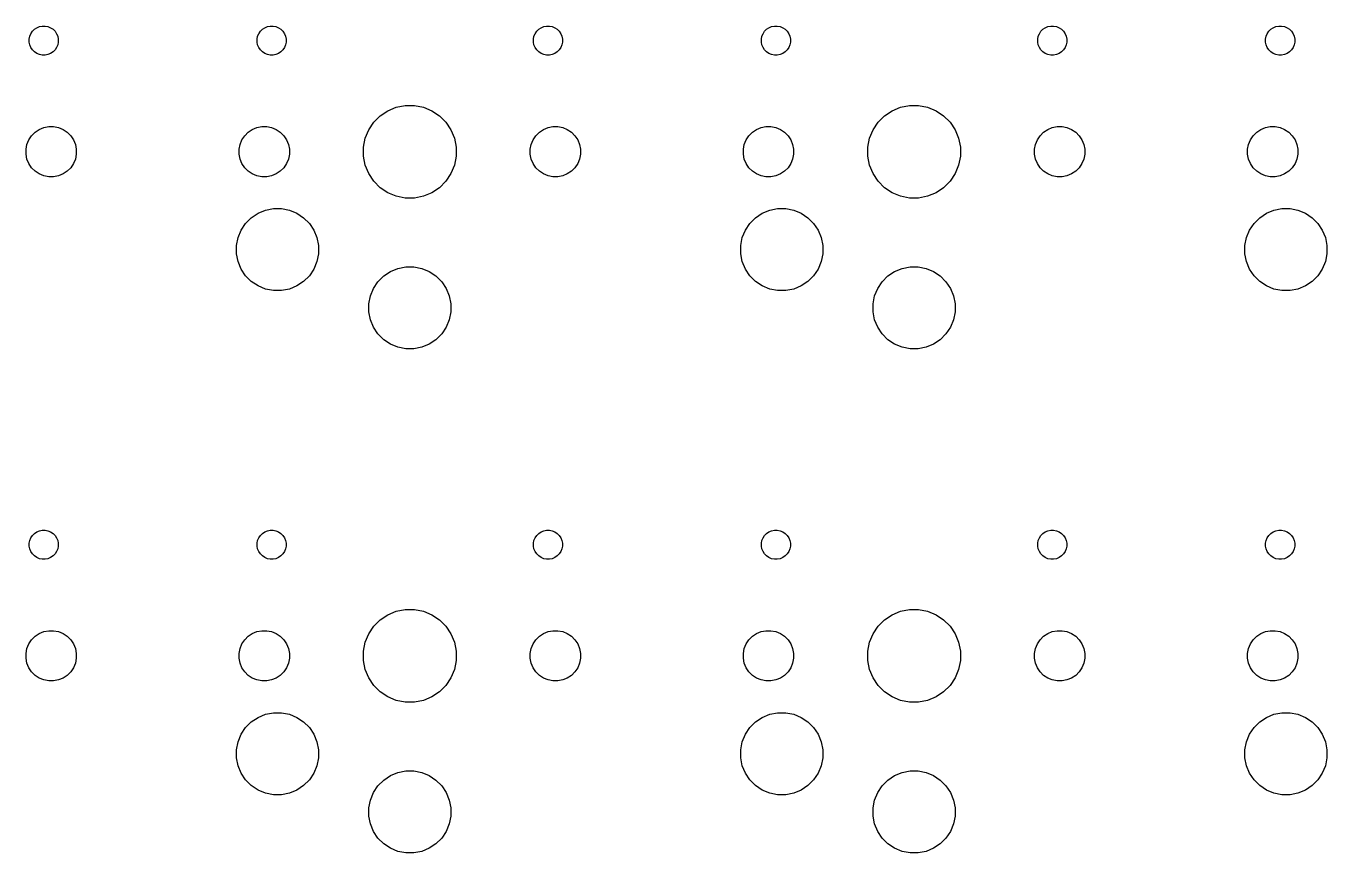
# Model space of a CAD drawing. Extents: x 34 to 239, y -107 to -23.
# Drawn here: x 84.7 to 133.85, y -106.9 to -75.65 of the extents above; entities that cross this region are included whole.
import ezdxf

# ---------------------------------------------------------------- set-up
doc = ezdxf.new("R2010")
doc.units = 0
doc.layers.add('BLACK', color=7, linetype='CONTINUOUS')

msp = doc.modelspace()

# ---------------------------------------------------------------- linework, layer by layer
at = {"layer": 'BLACK', "linetype": 'CONTINUOUS'}
for p, q in [((85.1095, -75.7126), (85.2096, -75.6711)), ((85.2096, -75.6711), (85.3158, -75.65)), ((85.3158, -75.65), (85.4242, -75.65)), ((85.4242, -75.65), (85.5304, -75.6711)), ((85.5304, -75.6711), (85.6305, -75.7126)), ((93.7195, -75.7126), (93.8196, -75.6711)), ((93.8196, -75.6711), (93.9258, -75.65)), ((93.9258, -75.65), (94.0342, -75.65)), ((94.0342, -75.65), (94.1404, -75.6711)), ((94.1404, -75.6711), (94.2405, -75.7126)), ((104.159, -75.7126), (104.26, -75.6711)), ((104.26, -75.6711), (104.366, -75.65)), ((104.366, -75.65), (104.474, -75.65)), ((104.474, -75.65), (104.58, -75.6711)), ((104.58, -75.6711), (104.681, -75.7126)), ((112.769, -75.7126), (112.87, -75.6711)), ((112.87, -75.6711), (112.976, -75.65)), ((112.976, -75.65), (113.084, -75.65)), ((113.084, -75.65), (113.19, -75.6711)), ((113.19, -75.6711), (113.291, -75.7126)), ((123.209, -75.7126), (123.31, -75.6711)), ((123.31, -75.6711), (123.416, -75.65)), ((123.416, -75.65), (123.524, -75.65)), ((123.524, -75.65), (123.63, -75.6711)), ((123.63, -75.6711), (123.731, -75.7126)), ((131.819, -75.7126), (131.92, -75.6711)), ((131.92, -75.6711), (132.026, -75.65)), ((132.026, -75.65), (132.134, -75.65)), ((132.134, -75.65), (132.24, -75.6711)), ((132.24, -75.6711), (132.341, -75.7126)), ((84.82, -76.1458), (84.8411, -76.0396)), ((84.82, -76.2542), (84.82, -76.1458)), ((84.8411, -76.0396), (84.8826, -75.9395)), ((84.8826, -75.9395), (84.9428, -75.8494)), ((84.9428, -75.8494), (85.0194, -75.7728)), ((85.0194, -75.7728), (85.1095, -75.7126)), ((85.6305, -75.7126), (85.7206, -75.7728)), ((85.7206, -75.7728), (85.7972, -75.8494)), ((85.7972, -75.8494), (85.8574, -75.9395)), ((85.8574, -75.9395), (85.8989, -76.0396)), ((85.8989, -76.0396), (85.92, -76.1458)), ((85.92, -76.1458), (85.92, -76.2542)), ((93.43, -76.1458), (93.4511, -76.0396)), ((93.43, -76.2542), (93.43, -76.1458)), ((93.4511, -76.0396), (93.4926, -75.9395)), ((93.4926, -75.9395), (93.5528, -75.8494)), ((93.5528, -75.8494), (93.6294, -75.7728)), ((93.6294, -75.7728), (93.7195, -75.7126)), ((94.2405, -75.7126), (94.3306, -75.7728)), ((94.3306, -75.7728), (94.4072, -75.8494)), ((94.4072, -75.8494), (94.4674, -75.9395)), ((94.4674, -75.9395), (94.5089, -76.0396)), ((94.5089, -76.0396), (94.53, -76.1458)), ((94.53, -76.1458), (94.53, -76.2542)), ((103.87, -76.1458), (103.891, -76.0396)), ((103.87, -76.2542), (103.87, -76.1458)), ((103.891, -76.0396), (103.933, -75.9395)), ((103.933, -75.9395), (103.993, -75.8494)), ((103.993, -75.8494), (104.069, -75.7728)), ((104.069, -75.7728), (104.159, -75.7126)), ((104.681, -75.7126), (104.771, -75.7728)), ((104.771, -75.7728), (104.847, -75.8494)), ((104.847, -75.8494), (104.907, -75.9395)), ((104.907, -75.9395), (104.949, -76.0396)), ((104.949, -76.0396), (104.97, -76.1458)), ((104.97, -76.1458), (104.97, -76.2542)), ((112.48, -76.1458), (112.501, -76.0396)), ((112.48, -76.2542), (112.48, -76.1458)), ((112.501, -76.0396), (112.543, -75.9395)), ((112.543, -75.9395), (112.603, -75.8494)), ((112.603, -75.8494), (112.679, -75.7728)), ((112.679, -75.7728), (112.769, -75.7126)), ((113.291, -75.7126), (113.381, -75.7728)), ((113.381, -75.7728), (113.457, -75.8494)), ((113.457, -75.8494), (113.517, -75.9395)), ((113.517, -75.9395), (113.559, -76.0396)), ((113.559, -76.0396), (113.58, -76.1458)), ((113.58, -76.1458), (113.58, -76.2542)), ((122.92, -76.1458), (122.941, -76.0396)), ((122.92, -76.2542), (122.92, -76.1458)), ((122.941, -76.0396), (122.983, -75.9395)), ((122.983, -75.9395), (123.043, -75.8494)), ((123.043, -75.8494), (123.119, -75.7728)), ((123.119, -75.7728), (123.209, -75.7126)), ((123.731, -75.7126), (123.821, -75.7728)), ((123.821, -75.7728), (123.897, -75.8494)), ((123.897, -75.8494), (123.957, -75.9395)), ((123.957, -75.9395), (123.999, -76.0396)), ((123.999, -76.0396), (124.02, -76.1458)), ((124.02, -76.1458), (124.02, -76.2542)), ((131.53, -76.1458), (131.551, -76.0396)), ((131.53, -76.2542), (131.53, -76.1458)), ((131.551, -76.0396), (131.593, -75.9395)), ((131.593, -75.9395), (131.653, -75.8494)), ((131.653, -75.8494), (131.729, -75.7728)), ((131.729, -75.7728), (131.819, -75.7126)), ((132.341, -75.7126), (132.431, -75.7728)), ((132.431, -75.7728), (132.507, -75.8494)), ((132.507, -75.8494), (132.567, -75.9395)), ((132.567, -75.9395), (132.609, -76.0396)), ((132.609, -76.0396), (132.63, -76.1458)), ((132.63, -76.1458), (132.63, -76.2542)), ((84.8411, -76.3604), (84.82, -76.2542)), ((84.8826, -76.4605), (84.8411, -76.3604)), ((84.9428, -76.5506), (84.8826, -76.4605)), ((85.0194, -76.6272), (84.9428, -76.5506)), ((85.1095, -76.6874), (85.0194, -76.6272)), ((85.7206, -76.6272), (85.6305, -76.6874)), ((85.7972, -76.5506), (85.7206, -76.6272)), ((85.8574, -76.4605), (85.7972, -76.5506)), ((85.8989, -76.3604), (85.8574, -76.4605)), ((85.92, -76.2542), (85.8989, -76.3604)), ((93.4511, -76.3604), (93.43, -76.2542)), ((93.4926, -76.4605), (93.4511, -76.3604)), ((93.5528, -76.5506), (93.4926, -76.4605)), ((93.6294, -76.6272), (93.5528, -76.5506)), ((93.7195, -76.6874), (93.6294, -76.6272)), ((94.3306, -76.6272), (94.2405, -76.6874)), ((94.4072, -76.5506), (94.3306, -76.6272)), ((94.4674, -76.4605), (94.4072, -76.5506)), ((94.5089, -76.3604), (94.4674, -76.4605)), ((94.53, -76.2542), (94.5089, -76.3604)), ((103.891, -76.3604), (103.87, -76.2542)), ((103.933, -76.4605), (103.891, -76.3604)), ((103.993, -76.5506), (103.933, -76.4605)), ((104.069, -76.6272), (103.993, -76.5506)), ((104.159, -76.6874), (104.069, -76.6272)), ((104.771, -76.6272), (104.681, -76.6874)), ((104.847, -76.5506), (104.771, -76.6272)), ((104.907, -76.4605), (104.847, -76.5506)), ((104.949, -76.3604), (104.907, -76.4605)), ((104.97, -76.2542), (104.949, -76.3604)), ((112.501, -76.3604), (112.48, -76.2542)), ((112.543, -76.4605), (112.501, -76.3604)), ((112.603, -76.5506), (112.543, -76.4605)), ((112.679, -76.6272), (112.603, -76.5506)), ((112.769, -76.6874), (112.679, -76.6272)), ((113.381, -76.6272), (113.291, -76.6874)), ((113.457, -76.5506), (113.381, -76.6272)), ((113.517, -76.4605), (113.457, -76.5506)), ((113.559, -76.3604), (113.517, -76.4605)), ((113.58, -76.2542), (113.559, -76.3604)), ((122.941, -76.3604), (122.92, -76.2542)), ((122.983, -76.4605), (122.941, -76.3604)), ((123.043, -76.5506), (122.983, -76.4605)), ((123.119, -76.6272), (123.043, -76.5506)), ((123.209, -76.6874), (123.119, -76.6272)), ((123.821, -76.6272), (123.731, -76.6874)), ((123.897, -76.5506), (123.821, -76.6272)), ((123.957, -76.4605), (123.897, -76.5506)), ((123.999, -76.3604), (123.957, -76.4605)), ((124.02, -76.2542), (123.999, -76.3604)), ((131.551, -76.3604), (131.53, -76.2542)), ((131.593, -76.4605), (131.551, -76.3604)), ((131.653, -76.5506), (131.593, -76.4605)), ((131.729, -76.6272), (131.653, -76.5506)), ((131.819, -76.6874), (131.729, -76.6272)), ((132.431, -76.6272), (132.341, -76.6874)), ((132.507, -76.5506), (132.431, -76.6272)), ((132.567, -76.4605), (132.507, -76.5506)), ((132.609, -76.3604), (132.567, -76.4605)), ((132.63, -76.2542), (132.609, -76.3604)), ((85.2096, -76.7289), (85.1095, -76.6874)), ((85.3158, -76.75), (85.2096, -76.7289)), ((85.4242, -76.75), (85.3158, -76.75)), ((85.5304, -76.7289), (85.4242, -76.75)), ((85.6305, -76.6874), (85.5304, -76.7289)), ((93.8196, -76.7289), (93.7195, -76.6874)), ((93.9258, -76.75), (93.8196, -76.7289)), ((94.0342, -76.75), (93.9258, -76.75)), ((94.1404, -76.7289), (94.0342, -76.75)), ((94.2405, -76.6874), (94.1404, -76.7289)), ((104.26, -76.7289), (104.159, -76.6874)), ((104.366, -76.75), (104.26, -76.7289)), ((104.474, -76.75), (104.366, -76.75)), ((104.58, -76.7289), (104.474, -76.75)), ((104.681, -76.6874), (104.58, -76.7289)), ((112.87, -76.7289), (112.769, -76.6874)), ((112.976, -76.75), (112.87, -76.7289)), ((113.084, -76.75), (112.976, -76.75)), ((113.19, -76.7289), (113.084, -76.75)), ((113.291, -76.6874), (113.19, -76.7289)), ((123.31, -76.7289), (123.209, -76.6874)), ((123.416, -76.75), (123.31, -76.7289)), ((123.524, -76.75), (123.416, -76.75)), ((123.63, -76.7289), (123.524, -76.75)), ((123.731, -76.6874), (123.63, -76.7289)), ((131.92, -76.7289), (131.819, -76.6874)), ((132.026, -76.75), (131.92, -76.7289)), ((132.134, -76.75), (132.026, -76.75)), ((132.24, -76.7289), (132.134, -76.75)), ((132.341, -76.6874), (132.24, -76.7289)), ((97.8407, -79.2844), (98.0844, -79.0407)), ((98.0844, -79.0407), (98.3711, -78.8492)), ((98.3711, -78.8492), (98.6895, -78.7173)), ((98.6895, -78.7173), (99.0276, -78.65)), ((99.0276, -78.65), (99.3724, -78.65)), ((99.3724, -78.65), (99.7105, -78.7173)), ((99.7105, -78.7173), (100.029, -78.8492)), ((100.029, -78.8492), (100.316, -79.0407)), ((100.316, -79.0407), (100.559, -79.2844)), ((116.891, -79.2844), (117.134, -79.0407)), ((117.134, -79.0407), (117.421, -78.8492)), ((117.421, -78.8492), (117.74, -78.7173)), ((117.74, -78.7173), (118.078, -78.65)), ((118.078, -78.65), (118.422, -78.65)), ((118.422, -78.65), (118.76, -78.7173)), ((118.76, -78.7173), (119.079, -78.8492)), ((119.079, -78.8492), (119.366, -79.0407)), ((119.366, -79.0407), (119.609, -79.2844)), ((85.0444, -79.6621), (85.2, -79.5581)), ((85.2, -79.5581), (85.3729, -79.4865)), ((85.3729, -79.4865), (85.5564, -79.45)), ((85.5564, -79.45), (85.7436, -79.45)), ((85.7436, -79.45), (85.9271, -79.4865)), ((85.9271, -79.4865), (86.1, -79.5581)), ((86.1, -79.5581), (86.2556, -79.6621)), ((93.0944, -79.6621), (93.25, -79.5581)), ((93.25, -79.5581), (93.4229, -79.4865)), ((93.4229, -79.4865), (93.6064, -79.45)), ((93.6064, -79.45), (93.7936, -79.45)), ((93.7936, -79.45), (93.9771, -79.4865)), ((93.9771, -79.4865), (94.15, -79.5581)), ((94.15, -79.5581), (94.3056, -79.6621)), ((97.5173, -79.8895), (97.6492, -79.5711)), ((97.6492, -79.5711), (97.8407, -79.2844)), ((100.559, -79.2844), (100.751, -79.5711)), ((100.751, -79.5711), (100.883, -79.8895)), ((104.094, -79.6621), (104.25, -79.5581)), ((104.25, -79.5581), (104.423, -79.4865)), ((104.423, -79.4865), (104.606, -79.45)), ((104.606, -79.45), (104.794, -79.45)), ((104.794, -79.45), (104.977, -79.4865)), ((104.977, -79.4865), (105.15, -79.5581)), ((105.15, -79.5581), (105.306, -79.6621)), ((112.144, -79.6621), (112.3, -79.5581)), ((112.3, -79.5581), (112.473, -79.4865)), ((112.473, -79.4865), (112.656, -79.45)), ((112.656, -79.45), (112.844, -79.45)), ((112.844, -79.45), (113.027, -79.4865)), ((113.027, -79.4865), (113.2, -79.5581)), ((113.2, -79.5581), (113.356, -79.6621)), ((116.567, -79.8895), (116.699, -79.5711)), ((116.699, -79.5711), (116.891, -79.2844)), ((119.609, -79.2844), (119.801, -79.5711)), ((119.801, -79.5711), (119.933, -79.8895)), ((123.144, -79.6621), (123.3, -79.5581)), ((123.3, -79.5581), (123.473, -79.4865)), ((123.473, -79.4865), (123.656, -79.45)), ((123.656, -79.45), (123.844, -79.45)), ((123.844, -79.45), (124.027, -79.4865)), ((124.027, -79.4865), (124.2, -79.5581)), ((124.2, -79.5581), (124.356, -79.6621)), ((131.194, -79.6621), (131.35, -79.5581)), ((131.35, -79.5581), (131.523, -79.4865)), ((131.523, -79.4865), (131.706, -79.45)), ((131.706, -79.45), (131.894, -79.45)), ((131.894, -79.45), (132.077, -79.4865)), ((132.077, -79.4865), (132.25, -79.5581)), ((132.25, -79.5581), (132.406, -79.6621)), ((84.7365, -80.1229), (84.8081, -79.95)), ((84.8081, -79.95), (84.9121, -79.7944)), ((84.9121, -79.7944), (85.0444, -79.6621)), ((86.2556, -79.6621), (86.3879, -79.7944)), ((86.3879, -79.7944), (86.4919, -79.95)), ((86.4919, -79.95), (86.5635, -80.1229)), ((92.7865, -80.1229), (92.8581, -79.95)), ((92.8581, -79.95), (92.9621, -79.7944)), ((92.9621, -79.7944), (93.0944, -79.6621)), ((94.3056, -79.6621), (94.4379, -79.7944)), ((94.4379, -79.7944), (94.5419, -79.95)), ((94.5419, -79.95), (94.6135, -80.1229)), ((97.45, -80.2276), (97.5173, -79.8895)), ((100.883, -79.8895), (100.95, -80.2276)), ((103.787, -80.1229), (103.858, -79.95)), ((103.858, -79.95), (103.962, -79.7944)), ((103.962, -79.7944), (104.094, -79.6621)), ((105.306, -79.6621), (105.438, -79.7944)), ((105.438, -79.7944), (105.542, -79.95)), ((105.542, -79.95), (105.613, -80.1229)), ((111.837, -80.1229), (111.908, -79.95)), ((111.908, -79.95), (112.012, -79.7944)), ((112.012, -79.7944), (112.144, -79.6621)), ((113.356, -79.6621), (113.488, -79.7944)), ((113.488, -79.7944), (113.592, -79.95)), ((113.592, -79.95), (113.663, -80.1229)), ((116.5, -80.2276), (116.567, -79.8895)), ((119.933, -79.8895), (120, -80.2276)), ((122.837, -80.1229), (122.908, -79.95)), ((122.908, -79.95), (123.012, -79.7944)), ((123.012, -79.7944), (123.144, -79.6621)), ((124.356, -79.6621), (124.488, -79.7944)), ((124.488, -79.7944), (124.592, -79.95)), ((124.592, -79.95), (124.663, -80.1229)), ((130.887, -80.1229), (130.958, -79.95)), ((130.958, -79.95), (131.062, -79.7944)), ((131.062, -79.7944), (131.194, -79.6621)), ((132.406, -79.6621), (132.538, -79.7944)), ((132.538, -79.7944), (132.642, -79.95)), ((132.642, -79.95), (132.713, -80.1229)), ((84.7, -80.3064), (84.7365, -80.1229)), ((84.7, -80.4936), (84.7, -80.3064)), ((84.7365, -80.6771), (84.7, -80.4936)), ((86.5635, -80.1229), (86.6, -80.3064)), ((86.6, -80.4936), (86.5635, -80.6771)), ((86.6, -80.3064), (86.6, -80.4936)), ((92.75, -80.3064), (92.7865, -80.1229)), ((92.75, -80.4936), (92.75, -80.3064)), ((92.7865, -80.6771), (92.75, -80.4936)), ((94.6135, -80.1229), (94.65, -80.3064)), ((94.65, -80.4936), (94.6135, -80.6771)), ((94.65, -80.3064), (94.65, -80.4936)), ((97.45, -80.5724), (97.45, -80.2276)), ((97.5173, -80.9105), (97.45, -80.5724)), ((100.95, -80.5724), (100.883, -80.9105)), ((100.95, -80.2276), (100.95, -80.5724)), ((103.75, -80.3064), (103.787, -80.1229)), ((103.75, -80.4936), (103.75, -80.3064)), ((103.787, -80.6771), (103.75, -80.4936)), ((105.613, -80.1229), (105.65, -80.3064)), ((105.65, -80.4936), (105.613, -80.6771)), ((105.65, -80.3064), (105.65, -80.4936)), ((111.8, -80.3064), (111.837, -80.1229)), ((111.8, -80.4936), (111.8, -80.3064)), ((111.837, -80.6771), (111.8, -80.4936)), ((113.663, -80.1229), (113.7, -80.3064)), ((113.7, -80.4936), (113.663, -80.6771)), ((113.7, -80.3064), (113.7, -80.4936)), ((116.5, -80.5724), (116.5, -80.2276)), ((116.567, -80.9105), (116.5, -80.5724)), ((120, -80.5724), (119.933, -80.9105)), ((120, -80.2276), (120, -80.5724)), ((122.8, -80.3064), (122.837, -80.1229)), ((122.8, -80.4936), (122.8, -80.3064)), ((122.837, -80.6771), (122.8, -80.4936)), ((124.663, -80.1229), (124.7, -80.3064)), ((124.7, -80.4936), (124.663, -80.6771)), ((124.7, -80.3064), (124.7, -80.4936)), ((130.85, -80.3064), (130.887, -80.1229)), ((130.85, -80.4936), (130.85, -80.3064)), ((130.887, -80.6771), (130.85, -80.4936)), ((132.713, -80.1229), (132.75, -80.3064)), ((132.75, -80.4936), (132.713, -80.6771)), ((132.75, -80.3064), (132.75, -80.4936)), ((84.8081, -80.85), (84.7365, -80.6771)), ((84.9121, -81.0056), (84.8081, -80.85)), ((85.0444, -81.1379), (84.9121, -81.0056)), ((86.3879, -81.0056), (86.2556, -81.1379)), ((86.4919, -80.85), (86.3879, -81.0056)), ((86.5635, -80.6771), (86.4919, -80.85)), ((92.8581, -80.85), (92.7865, -80.6771)), ((92.9621, -81.0056), (92.8581, -80.85)), ((93.0944, -81.1379), (92.9621, -81.0056)), ((94.4379, -81.0056), (94.3056, -81.1379)), ((94.5419, -80.85), (94.4379, -81.0056)), ((94.6135, -80.6771), (94.5419, -80.85)), ((97.6492, -81.2289), (97.5173, -80.9105)), ((100.883, -80.9105), (100.751, -81.2289)), ((103.858, -80.85), (103.787, -80.6771)), ((103.962, -81.0056), (103.858, -80.85)), ((104.094, -81.1379), (103.962, -81.0056)), ((105.438, -81.0056), (105.306, -81.1379)), ((105.542, -80.85), (105.438, -81.0056)), ((105.613, -80.6771), (105.542, -80.85)), ((111.908, -80.85), (111.837, -80.6771)), ((112.012, -81.0056), (111.908, -80.85)), ((112.144, -81.1379), (112.012, -81.0056)), ((113.488, -81.0056), (113.356, -81.1379)), ((113.592, -80.85), (113.488, -81.0056)), ((113.663, -80.6771), (113.592, -80.85)), ((116.699, -81.2289), (116.567, -80.9105)), ((119.933, -80.9105), (119.801, -81.2289)), ((122.908, -80.85), (122.837, -80.6771)), ((123.012, -81.0056), (122.908, -80.85)), ((123.144, -81.1379), (123.012, -81.0056)), ((124.488, -81.0056), (124.356, -81.1379)), ((124.592, -80.85), (124.488, -81.0056)), ((124.663, -80.6771), (124.592, -80.85)), ((130.958, -80.85), (130.887, -80.6771)), ((131.062, -81.0056), (130.958, -80.85)), ((131.194, -81.1379), (131.062, -81.0056)), ((132.538, -81.0056), (132.406, -81.1379)), ((132.642, -80.85), (132.538, -81.0056)), ((132.713, -80.6771), (132.642, -80.85)), ((85.2, -81.2419), (85.0444, -81.1379)), ((85.3729, -81.3135), (85.2, -81.2419)), ((85.5564, -81.35), (85.3729, -81.3135)), ((85.7436, -81.35), (85.5564, -81.35)), ((85.9271, -81.3135), (85.7436, -81.35)), ((86.1, -81.2419), (85.9271, -81.3135)), ((86.2556, -81.1379), (86.1, -81.2419)), ((93.25, -81.2419), (93.0944, -81.1379)), ((93.4229, -81.3135), (93.25, -81.2419)), ((93.6064, -81.35), (93.4229, -81.3135)), ((93.7936, -81.35), (93.6064, -81.35)), ((93.9771, -81.3135), (93.7936, -81.35)), ((94.15, -81.2419), (93.9771, -81.3135)), ((94.3056, -81.1379), (94.15, -81.2419)), ((97.8407, -81.5156), (97.6492, -81.2289)), ((98.0844, -81.7593), (97.8407, -81.5156)), ((100.559, -81.5156), (100.316, -81.7593)), ((100.751, -81.2289), (100.559, -81.5156)), ((104.25, -81.2419), (104.094, -81.1379)), ((104.423, -81.3135), (104.25, -81.2419)), ((104.606, -81.35), (104.423, -81.3135)), ((104.794, -81.35), (104.606, -81.35)), ((104.977, -81.3135), (104.794, -81.35)), ((105.15, -81.2419), (104.977, -81.3135)), ((105.306, -81.1379), (105.15, -81.2419)), ((112.3, -81.2419), (112.144, -81.1379)), ((112.473, -81.3135), (112.3, -81.2419)), ((112.656, -81.35), (112.473, -81.3135)), ((112.844, -81.35), (112.656, -81.35)), ((113.027, -81.3135), (112.844, -81.35)), ((113.2, -81.2419), (113.027, -81.3135)), ((113.356, -81.1379), (113.2, -81.2419)), ((116.891, -81.5156), (116.699, -81.2289)), ((117.134, -81.7593), (116.891, -81.5156)), ((119.609, -81.5156), (119.366, -81.7593)), ((119.801, -81.2289), (119.609, -81.5156)), ((123.3, -81.2419), (123.144, -81.1379)), ((123.473, -81.3135), (123.3, -81.2419)), ((123.656, -81.35), (123.473, -81.3135)), ((123.844, -81.35), (123.656, -81.35)), ((124.027, -81.3135), (123.844, -81.35)), ((124.2, -81.2419), (124.027, -81.3135)), ((124.356, -81.1379), (124.2, -81.2419)), ((131.35, -81.2419), (131.194, -81.1379)), ((131.523, -81.3135), (131.35, -81.2419)), ((131.706, -81.35), (131.523, -81.3135)), ((131.894, -81.35), (131.706, -81.35)), ((132.077, -81.3135), (131.894, -81.35)), ((132.25, -81.2419), (132.077, -81.3135)), ((132.406, -81.1379), (132.25, -81.2419)), ((98.3711, -81.9508), (98.0844, -81.7593)), ((98.6895, -82.0827), (98.3711, -81.9508)), ((100.029, -81.9508), (99.7105, -82.0827)), ((100.316, -81.7593), (100.029, -81.9508)), ((117.421, -81.9508), (117.134, -81.7593)), ((117.74, -82.0827), (117.421, -81.9508)), ((119.079, -81.9508), (118.76, -82.0827)), ((119.366, -81.7593), (119.079, -81.9508)), ((93.7479, -82.6096), (94.0473, -82.55)), ((94.0473, -82.55), (94.3527, -82.55)), ((94.3527, -82.55), (94.6521, -82.6096)), ((99.0276, -82.15), (98.6895, -82.0827)), ((99.3724, -82.15), (99.0276, -82.15)), ((99.7105, -82.0827), (99.3724, -82.15)), ((112.798, -82.6096), (113.097, -82.55)), ((113.097, -82.55), (113.403, -82.55)), ((113.403, -82.55), (113.702, -82.6096)), ((118.078, -82.15), (117.74, -82.0827)), ((118.422, -82.15), (118.078, -82.15)), ((118.76, -82.0827), (118.422, -82.15)), ((131.848, -82.6096), (132.147, -82.55)), ((132.147, -82.55), (132.453, -82.55)), ((132.453, -82.55), (132.752, -82.6096)), ((92.996, -83.1119), (93.2119, -82.896)), ((93.2119, -82.896), (93.4658, -82.7264)), ((93.4658, -82.7264), (93.7479, -82.6096)), ((94.6521, -82.6096), (94.9342, -82.7264)), ((94.9342, -82.7264), (95.1881, -82.896)), ((95.1881, -82.896), (95.404, -83.1119)), ((112.046, -83.1119), (112.262, -82.896)), ((112.262, -82.896), (112.516, -82.7264)), ((112.516, -82.7264), (112.798, -82.6096)), ((113.702, -82.6096), (113.984, -82.7264)), ((113.984, -82.7264), (114.238, -82.896)), ((114.238, -82.896), (114.454, -83.1119)), ((131.096, -83.1119), (131.312, -82.896)), ((131.312, -82.896), (131.566, -82.7264)), ((131.566, -82.7264), (131.848, -82.6096)), ((132.752, -82.6096), (133.034, -82.7264)), ((133.034, -82.7264), (133.288, -82.896)), ((133.288, -82.896), (133.504, -83.1119)), ((92.7096, -83.6479), (92.8264, -83.3658)), ((92.8264, -83.3658), (92.996, -83.1119)), ((95.404, -83.1119), (95.5736, -83.3658)), ((95.5736, -83.3658), (95.6904, -83.6479)), ((111.76, -83.6479), (111.876, -83.3658)), ((111.876, -83.3658), (112.046, -83.1119)), ((114.454, -83.1119), (114.624, -83.3658)), ((114.624, -83.3658), (114.74, -83.6479)), ((130.81, -83.6479), (130.926, -83.3658)), ((130.926, -83.3658), (131.096, -83.1119)), ((133.504, -83.1119), (133.674, -83.3658)), ((133.674, -83.3658), (133.79, -83.6479)), ((92.65, -83.9473), (92.7096, -83.6479)), ((92.65, -84.2527), (92.65, -83.9473)), ((95.6904, -83.6479), (95.75, -83.9473)), ((95.75, -83.9473), (95.75, -84.2527)), ((111.7, -83.9473), (111.76, -83.6479)), ((111.7, -84.2527), (111.7, -83.9473)), ((114.74, -83.6479), (114.8, -83.9473)), ((114.8, -83.9473), (114.8, -84.2527)), ((130.75, -83.9473), (130.81, -83.6479)), ((130.75, -84.2527), (130.75, -83.9473)), ((133.79, -83.6479), (133.85, -83.9473)), ((133.85, -83.9473), (133.85, -84.2527)), ((92.7096, -84.5521), (92.65, -84.2527)), ((95.75, -84.2527), (95.6904, -84.5521)), ((111.76, -84.5521), (111.7, -84.2527)), ((114.8, -84.2527), (114.74, -84.5521)), ((130.81, -84.5521), (130.75, -84.2527)), ((133.85, -84.2527), (133.79, -84.5521)), ((92.8264, -84.8342), (92.7096, -84.5521)), ((92.996, -85.0881), (92.8264, -84.8342)), ((95.5736, -84.8342), (95.404, -85.0881)), ((95.6904, -84.5521), (95.5736, -84.8342)), ((98.2119, -85.096), (98.4658, -84.9264)), ((98.4658, -84.9264), (98.7479, -84.8096)), ((98.7479, -84.8096), (99.0473, -84.75)), ((99.0473, -84.75), (99.3527, -84.75)), ((99.3527, -84.75), (99.6521, -84.8096)), ((99.6521, -84.8096), (99.9342, -84.9264)), ((99.9342, -84.9264), (100.188, -85.096)), ((111.876, -84.8342), (111.76, -84.5521)), ((112.046, -85.0881), (111.876, -84.8342)), ((114.624, -84.8342), (114.454, -85.0881)), ((114.74, -84.5521), (114.624, -84.8342)), ((117.262, -85.096), (117.516, -84.9264)), ((117.516, -84.9264), (117.798, -84.8096)), ((117.798, -84.8096), (118.097, -84.75)), ((118.097, -84.75), (118.403, -84.75)), ((118.403, -84.75), (118.702, -84.8096)), ((118.702, -84.8096), (118.984, -84.9264)), ((118.984, -84.9264), (119.238, -85.096)), ((130.926, -84.8342), (130.81, -84.5521)), ((131.096, -85.0881), (130.926, -84.8342)), ((133.674, -84.8342), (133.504, -85.0881)), ((133.79, -84.5521), (133.674, -84.8342)), ((93.2119, -85.304), (92.996, -85.0881)), ((93.4658, -85.4736), (93.2119, -85.304)), ((93.7479, -85.5904), (93.4658, -85.4736)), ((94.9342, -85.4736), (94.6521, -85.5904)), ((95.1881, -85.304), (94.9342, -85.4736)), ((95.404, -85.0881), (95.1881, -85.304)), ((97.8264, -85.5658), (97.996, -85.3119)), ((97.996, -85.3119), (98.2119, -85.096)), ((100.188, -85.096), (100.404, -85.3119)), ((100.404, -85.3119), (100.574, -85.5658)), ((112.262, -85.304), (112.046, -85.0881)), ((112.516, -85.4736), (112.262, -85.304)), ((112.798, -85.5904), (112.516, -85.4736)), ((113.984, -85.4736), (113.702, -85.5904)), ((114.238, -85.304), (113.984, -85.4736)), ((114.454, -85.0881), (114.238, -85.304)), ((116.876, -85.5658), (117.046, -85.3119)), ((117.046, -85.3119), (117.262, -85.096)), ((119.238, -85.096), (119.454, -85.3119)), ((119.454, -85.3119), (119.624, -85.5658)), ((131.312, -85.304), (131.096, -85.0881)), ((131.566, -85.4736), (131.312, -85.304)), ((131.848, -85.5904), (131.566, -85.4736)), ((133.034, -85.4736), (132.752, -85.5904)), ((133.288, -85.304), (133.034, -85.4736)), ((133.504, -85.0881), (133.288, -85.304)), ((94.0473, -85.65), (93.7479, -85.5904)), ((94.3527, -85.65), (94.0473, -85.65)), ((94.6521, -85.5904), (94.3527, -85.65)), ((97.65, -86.1473), (97.7096, -85.8479)), ((97.7096, -85.8479), (97.8264, -85.5658)), ((100.574, -85.5658), (100.69, -85.8479)), ((100.69, -85.8479), (100.75, -86.1473)), ((113.097, -85.65), (112.798, -85.5904)), ((113.403, -85.65), (113.097, -85.65)), ((113.702, -85.5904), (113.403, -85.65)), ((116.7, -86.1473), (116.76, -85.8479)), ((116.76, -85.8479), (116.876, -85.5658)), ((119.624, -85.5658), (119.74, -85.8479)), ((119.74, -85.8479), (119.8, -86.1473)), ((132.147, -85.65), (131.848, -85.5904)), ((132.453, -85.65), (132.147, -85.65)), ((132.752, -85.5904), (132.453, -85.65)), ((97.65, -86.4527), (97.65, -86.1473)), ((97.7096, -86.7521), (97.65, -86.4527)), ((100.75, -86.4527), (100.69, -86.7521)), ((100.75, -86.1473), (100.75, -86.4527)), ((116.7, -86.4527), (116.7, -86.1473)), ((116.76, -86.7521), (116.7, -86.4527)), ((119.8, -86.4527), (119.74, -86.7521)), ((119.8, -86.1473), (119.8, -86.4527)), ((97.8264, -87.0342), (97.7096, -86.7521)), ((100.69, -86.7521), (100.574, -87.0342)), ((116.876, -87.0342), (116.76, -86.7521)), ((119.74, -86.7521), (119.624, -87.0342)), ((97.996, -87.2881), (97.8264, -87.0342)), ((98.2119, -87.504), (97.996, -87.2881)), ((100.404, -87.2881), (100.188, -87.504)), ((100.574, -87.0342), (100.404, -87.2881)), ((117.046, -87.2881), (116.876, -87.0342)), ((117.262, -87.504), (117.046, -87.2881)), ((119.454, -87.2881), (119.238, -87.504)), ((119.624, -87.0342), (119.454, -87.2881)), ((98.4658, -87.6736), (98.2119, -87.504)), ((98.7479, -87.7904), (98.4658, -87.6736)), ((99.0473, -87.85), (98.7479, -87.7904)), ((99.3527, -87.85), (99.0473, -87.85)), ((99.6521, -87.7904), (99.3527, -87.85)), ((99.9342, -87.6736), (99.6521, -87.7904)), ((100.188, -87.504), (99.9342, -87.6736)), ((117.516, -87.6736), (117.262, -87.504)), ((117.798, -87.7904), (117.516, -87.6736)), ((118.097, -87.85), (117.798, -87.7904)), ((118.403, -87.85), (118.097, -87.85)), ((118.702, -87.7904), (118.403, -87.85)), ((118.984, -87.6736), (118.702, -87.7904)), ((119.238, -87.504), (118.984, -87.6736)), ((84.9428, -94.8994), (85.0194, -94.8228)), ((85.0194, -94.8228), (85.1095, -94.7626)), ((85.1095, -94.7626), (85.2096, -94.7211)), ((85.2096, -94.7211), (85.3158, -94.7)), ((85.3158, -94.7), (85.4242, -94.7)), ((85.4242, -94.7), (85.5304, -94.7211)), ((85.5304, -94.7211), (85.6305, -94.7626)), ((85.6305, -94.7626), (85.7206, -94.8228)), ((85.7206, -94.8228), (85.7972, -94.8994)), ((93.5528, -94.8994), (93.6294, -94.8228)), ((93.6294, -94.8228), (93.7195, -94.7626)), ((93.7195, -94.7626), (93.8196, -94.7211)), ((93.8196, -94.7211), (93.9258, -94.7)), ((93.9258, -94.7), (94.0342, -94.7)), ((94.0342, -94.7), (94.1404, -94.7211)), ((94.1404, -94.7211), (94.2405, -94.7626)), ((94.2405, -94.7626), (94.3306, -94.8228)), ((94.3306, -94.8228), (94.4072, -94.8994)), ((103.993, -94.8994), (104.069, -94.8228)), ((104.069, -94.8228), (104.159, -94.7626)), ((104.159, -94.7626), (104.26, -94.7211)), ((104.26, -94.7211), (104.366, -94.7)), ((104.366, -94.7), (104.474, -94.7)), ((104.474, -94.7), (104.58, -94.7211)), ((104.58, -94.7211), (104.681, -94.7626)), ((104.681, -94.7626), (104.771, -94.8228)), ((104.771, -94.8228), (104.847, -94.8994)), ((112.603, -94.8994), (112.679, -94.8228)), ((112.679, -94.8228), (112.769, -94.7626)), ((112.769, -94.7626), (112.87, -94.7211)), ((112.87, -94.7211), (112.976, -94.7)), ((112.976, -94.7), (113.084, -94.7)), ((113.084, -94.7), (113.19, -94.7211)), ((113.19, -94.7211), (113.291, -94.7626)), ((113.291, -94.7626), (113.381, -94.8228)), ((113.381, -94.8228), (113.457, -94.8994)), ((123.043, -94.8994), (123.119, -94.8228)), ((123.119, -94.8228), (123.209, -94.7626)), ((123.209, -94.7626), (123.31, -94.7211)), ((123.31, -94.7211), (123.416, -94.7)), ((123.416, -94.7), (123.524, -94.7)), ((123.524, -94.7), (123.63, -94.7211)), ((123.63, -94.7211), (123.731, -94.7626)), ((123.731, -94.7626), (123.821, -94.8228)), ((123.821, -94.8228), (123.897, -94.8994)), ((131.653, -94.8994), (131.729, -94.8228)), ((131.729, -94.8228), (131.819, -94.7626)), ((131.819, -94.7626), (131.92, -94.7211)), ((131.92, -94.7211), (132.026, -94.7)), ((132.026, -94.7), (132.134, -94.7)), ((132.134, -94.7), (132.24, -94.7211)), ((132.24, -94.7211), (132.341, -94.7626)), ((132.341, -94.7626), (132.431, -94.8228)), ((132.431, -94.8228), (132.507, -94.8994)), ((84.82, -95.1958), (84.8411, -95.0896)), ((84.82, -95.3042), (84.82, -95.1958)), ((84.8411, -95.4104), (84.82, -95.3042)), ((84.8411, -95.0896), (84.8826, -94.9895)), ((84.8826, -94.9895), (84.9428, -94.8994)), ((85.7972, -94.8994), (85.8574, -94.9895)), ((85.8574, -94.9895), (85.8989, -95.0896)), ((85.8989, -95.0896), (85.92, -95.1958)), ((85.92, -95.3042), (85.8989, -95.4104)), ((85.92, -95.1958), (85.92, -95.3042)), ((93.43, -95.1958), (93.4511, -95.0896)), ((93.43, -95.3042), (93.43, -95.1958)), ((93.4511, -95.4104), (93.43, -95.3042)), ((93.4511, -95.0896), (93.4926, -94.9895)), ((93.4926, -94.9895), (93.5528, -94.8994)), ((94.4072, -94.8994), (94.4674, -94.9895)), ((94.4674, -94.9895), (94.5089, -95.0896)), ((94.5089, -95.0896), (94.53, -95.1958)), ((94.53, -95.3042), (94.5089, -95.4104)), ((94.53, -95.1958), (94.53, -95.3042)), ((103.87, -95.1958), (103.891, -95.0896)), ((103.87, -95.3042), (103.87, -95.1958)), ((103.891, -95.4104), (103.87, -95.3042)), ((103.891, -95.0896), (103.933, -94.9895)), ((103.933, -94.9895), (103.993, -94.8994)), ((104.847, -94.8994), (104.907, -94.9895)), ((104.907, -94.9895), (104.949, -95.0896)), ((104.949, -95.0896), (104.97, -95.1958)), ((104.97, -95.3042), (104.949, -95.4104)), ((104.97, -95.1958), (104.97, -95.3042)), ((112.48, -95.1958), (112.501, -95.0896)), ((112.48, -95.3042), (112.48, -95.1958)), ((112.501, -95.4104), (112.48, -95.3042)), ((112.501, -95.0896), (112.543, -94.9895)), ((112.543, -94.9895), (112.603, -94.8994)), ((113.457, -94.8994), (113.517, -94.9895)), ((113.517, -94.9895), (113.559, -95.0896)), ((113.559, -95.0896), (113.58, -95.1958)), ((113.58, -95.3042), (113.559, -95.4104)), ((113.58, -95.1958), (113.58, -95.3042)), ((122.92, -95.1958), (122.941, -95.0896)), ((122.92, -95.3042), (122.92, -95.1958)), ((122.941, -95.4104), (122.92, -95.3042)), ((122.941, -95.0896), (122.983, -94.9895)), ((122.983, -94.9895), (123.043, -94.8994)), ((123.897, -94.8994), (123.957, -94.9895)), ((123.957, -94.9895), (123.999, -95.0896)), ((123.999, -95.0896), (124.02, -95.1958)), ((124.02, -95.3042), (123.999, -95.4104)), ((124.02, -95.1958), (124.02, -95.3042)), ((131.53, -95.1958), (131.551, -95.0896)), ((131.53, -95.3042), (131.53, -95.1958)), ((131.551, -95.4104), (131.53, -95.3042)), ((131.551, -95.0896), (131.593, -94.9895)), ((131.593, -94.9895), (131.653, -94.8994)), ((132.507, -94.8994), (132.567, -94.9895)), ((132.567, -94.9895), (132.609, -95.0896)), ((132.609, -95.0896), (132.63, -95.1958)), ((132.63, -95.3042), (132.609, -95.4104)), ((132.63, -95.1958), (132.63, -95.3042)), ((84.8826, -95.5105), (84.8411, -95.4104)), ((84.9428, -95.6006), (84.8826, -95.5105)), ((85.0194, -95.6772), (84.9428, -95.6006)), ((85.1095, -95.7374), (85.0194, -95.6772)), ((85.2096, -95.7789), (85.1095, -95.7374)), ((85.3158, -95.8), (85.2096, -95.7789)), ((85.4242, -95.8), (85.3158, -95.8)), ((85.5304, -95.7789), (85.4242, -95.8)), ((85.6305, -95.7374), (85.5304, -95.7789)), ((85.7206, -95.6772), (85.6305, -95.7374)), ((85.7972, -95.6006), (85.7206, -95.6772)), ((85.8574, -95.5105), (85.7972, -95.6006)), ((85.8989, -95.4104), (85.8574, -95.5105)), ((93.4926, -95.5105), (93.4511, -95.4104)), ((93.5528, -95.6006), (93.4926, -95.5105)), ((93.6294, -95.6772), (93.5528, -95.6006)), ((93.7195, -95.7374), (93.6294, -95.6772)), ((93.8196, -95.7789), (93.7195, -95.7374)), ((93.9258, -95.8), (93.8196, -95.7789)), ((94.0342, -95.8), (93.9258, -95.8)), ((94.1404, -95.7789), (94.0342, -95.8)), ((94.2405, -95.7374), (94.1404, -95.7789)), ((94.3306, -95.6772), (94.2405, -95.7374)), ((94.4072, -95.6006), (94.3306, -95.6772)), ((94.4674, -95.5105), (94.4072, -95.6006)), ((94.5089, -95.4104), (94.4674, -95.5105)), ((103.933, -95.5105), (103.891, -95.4104)), ((103.993, -95.6006), (103.933, -95.5105)), ((104.069, -95.6772), (103.993, -95.6006)), ((104.159, -95.7374), (104.069, -95.6772)), ((104.26, -95.7789), (104.159, -95.7374)), ((104.366, -95.8), (104.26, -95.7789)), ((104.474, -95.8), (104.366, -95.8)), ((104.58, -95.7789), (104.474, -95.8)), ((104.681, -95.7374), (104.58, -95.7789)), ((104.771, -95.6772), (104.681, -95.7374)), ((104.847, -95.6006), (104.771, -95.6772)), ((104.907, -95.5105), (104.847, -95.6006)), ((104.949, -95.4104), (104.907, -95.5105)), ((112.543, -95.5105), (112.501, -95.4104)), ((112.603, -95.6006), (112.543, -95.5105)), ((112.679, -95.6772), (112.603, -95.6006)), ((112.769, -95.7374), (112.679, -95.6772)), ((112.87, -95.7789), (112.769, -95.7374)), ((112.976, -95.8), (112.87, -95.7789)), ((113.084, -95.8), (112.976, -95.8)), ((113.19, -95.7789), (113.084, -95.8)), ((113.291, -95.7374), (113.19, -95.7789)), ((113.381, -95.6772), (113.291, -95.7374)), ((113.457, -95.6006), (113.381, -95.6772)), ((113.517, -95.5105), (113.457, -95.6006)), ((113.559, -95.4104), (113.517, -95.5105)), ((122.983, -95.5105), (122.941, -95.4104)), ((123.043, -95.6006), (122.983, -95.5105)), ((123.119, -95.6772), (123.043, -95.6006)), ((123.209, -95.7374), (123.119, -95.6772)), ((123.31, -95.7789), (123.209, -95.7374)), ((123.416, -95.8), (123.31, -95.7789)), ((123.524, -95.8), (123.416, -95.8)), ((123.63, -95.7789), (123.524, -95.8)), ((123.731, -95.7374), (123.63, -95.7789)), ((123.821, -95.6772), (123.731, -95.7374)), ((123.897, -95.6006), (123.821, -95.6772)), ((123.957, -95.5105), (123.897, -95.6006)), ((123.999, -95.4104), (123.957, -95.5105)), ((131.593, -95.5105), (131.551, -95.4104)), ((131.653, -95.6006), (131.593, -95.5105)), ((131.729, -95.6772), (131.653, -95.6006)), ((131.819, -95.7374), (131.729, -95.6772)), ((131.92, -95.7789), (131.819, -95.7374)), ((132.026, -95.8), (131.92, -95.7789)), ((132.134, -95.8), (132.026, -95.8)), ((132.24, -95.7789), (132.134, -95.8)), ((132.341, -95.7374), (132.24, -95.7789)), ((132.431, -95.6772), (132.341, -95.7374)), ((132.507, -95.6006), (132.431, -95.6772)), ((132.567, -95.5105), (132.507, -95.6006)), ((132.609, -95.4104), (132.567, -95.5105)), ((98.3711, -97.8992), (98.6895, -97.7673)), ((98.6895, -97.7673), (99.0276, -97.7)), ((99.0276, -97.7), (99.3724, -97.7)), ((99.3724, -97.7), (99.7105, -97.7673)), ((99.7105, -97.7673), (100.029, -97.8992)), ((117.421, -97.8992), (117.74, -97.7673)), ((117.74, -97.7673), (118.078, -97.7)), ((118.078, -97.7), (118.422, -97.7)), ((118.422, -97.7), (118.76, -97.7673)), ((118.76, -97.7673), (119.079, -97.8992)), ((97.8407, -98.3344), (98.0844, -98.0907)), ((98.0844, -98.0907), (98.3711, -97.8992)), ((100.029, -97.8992), (100.316, -98.0907)), ((100.316, -98.0907), (100.559, -98.3344)), ((116.891, -98.3344), (117.134, -98.0907)), ((117.134, -98.0907), (117.421, -97.8992)), ((119.079, -97.8992), (119.366, -98.0907)), ((119.366, -98.0907), (119.609, -98.3344)), ((84.9121, -98.8444), (85.0444, -98.7121)), ((85.0444, -98.7121), (85.2, -98.6081)), ((85.2, -98.6081), (85.3729, -98.5365)), ((85.3729, -98.5365), (85.5564, -98.5)), ((85.5564, -98.5), (85.7436, -98.5)), ((85.7436, -98.5), (85.9271, -98.5365)), ((85.9271, -98.5365), (86.1, -98.6081)), ((86.1, -98.6081), (86.2556, -98.7121)), ((86.2556, -98.7121), (86.3879, -98.8444)), ((92.9621, -98.8444), (93.0944, -98.7121)), ((93.0944, -98.7121), (93.25, -98.6081)), ((93.25, -98.6081), (93.4229, -98.5365)), ((93.4229, -98.5365), (93.6064, -98.5)), ((93.6064, -98.5), (93.7936, -98.5)), ((93.7936, -98.5), (93.9771, -98.5365)), ((93.9771, -98.5365), (94.15, -98.6081)), ((94.15, -98.6081), (94.3056, -98.7121)), ((94.3056, -98.7121), (94.4379, -98.8444)), ((97.5173, -98.9395), (97.6492, -98.6211)), ((97.6492, -98.6211), (97.8407, -98.3344)), ((100.559, -98.3344), (100.751, -98.6211)), ((100.751, -98.6211), (100.883, -98.9395)), ((103.962, -98.8444), (104.094, -98.7121)), ((104.094, -98.7121), (104.25, -98.6081)), ((104.25, -98.6081), (104.423, -98.5365)), ((104.423, -98.5365), (104.606, -98.5)), ((104.606, -98.5), (104.794, -98.5)), ((104.794, -98.5), (104.977, -98.5365)), ((104.977, -98.5365), (105.15, -98.6081)), ((105.15, -98.6081), (105.306, -98.7121)), ((105.306, -98.7121), (105.438, -98.8444)), ((112.012, -98.8444), (112.144, -98.7121)), ((112.144, -98.7121), (112.3, -98.6081)), ((112.3, -98.6081), (112.473, -98.5365)), ((112.473, -98.5365), (112.656, -98.5)), ((112.656, -98.5), (112.844, -98.5)), ((112.844, -98.5), (113.027, -98.5365)), ((113.027, -98.5365), (113.2, -98.6081)), ((113.2, -98.6081), (113.356, -98.7121)), ((113.356, -98.7121), (113.488, -98.8444)), ((116.567, -98.9395), (116.699, -98.6211)), ((116.699, -98.6211), (116.891, -98.3344)), ((119.609, -98.3344), (119.801, -98.6211)), ((119.801, -98.6211), (119.933, -98.9395)), ((123.012, -98.8444), (123.144, -98.7121)), ((123.144, -98.7121), (123.3, -98.6081)), ((123.3, -98.6081), (123.473, -98.5365)), ((123.473, -98.5365), (123.656, -98.5)), ((123.656, -98.5), (123.844, -98.5)), ((123.844, -98.5), (124.027, -98.5365)), ((124.027, -98.5365), (124.2, -98.6081)), ((124.2, -98.6081), (124.356, -98.7121)), ((124.356, -98.7121), (124.488, -98.8444)), ((131.062, -98.8444), (131.194, -98.7121)), ((131.194, -98.7121), (131.35, -98.6081)), ((131.35, -98.6081), (131.523, -98.5365)), ((131.523, -98.5365), (131.706, -98.5)), ((131.706, -98.5), (131.894, -98.5)), ((131.894, -98.5), (132.077, -98.5365)), ((132.077, -98.5365), (132.25, -98.6081)), ((132.25, -98.6081), (132.406, -98.7121)), ((132.406, -98.7121), (132.538, -98.8444)), ((84.7, -99.3564), (84.7365, -99.1729)), ((84.7365, -99.1729), (84.8081, -99)), ((84.8081, -99), (84.9121, -98.8444)), ((86.3879, -98.8444), (86.4919, -99)), ((86.4919, -99), (86.5635, -99.1729)), ((86.5635, -99.1729), (86.6, -99.3564)), ((92.75, -99.3564), (92.7865, -99.1729)), ((92.7865, -99.1729), (92.8581, -99)), ((92.8581, -99), (92.9621, -98.8444)), ((94.4379, -98.8444), (94.5419, -99)), ((94.5419, -99), (94.6135, -99.1729)), ((94.6135, -99.1729), (94.65, -99.3564)), ((97.45, -99.2776), (97.5173, -98.9395)), ((97.45, -99.6224), (97.45, -99.2776)), ((100.883, -98.9395), (100.95, -99.2776)), ((100.95, -99.2776), (100.95, -99.6224)), ((103.75, -99.3564), (103.787, -99.1729)), ((103.787, -99.1729), (103.858, -99)), ((103.858, -99), (103.962, -98.8444)), ((105.438, -98.8444), (105.542, -99)), ((105.542, -99), (105.613, -99.1729)), ((105.613, -99.1729), (105.65, -99.3564)), ((111.8, -99.3564), (111.837, -99.1729)), ((111.837, -99.1729), (111.908, -99)), ((111.908, -99), (112.012, -98.8444)), ((113.488, -98.8444), (113.592, -99)), ((113.592, -99), (113.663, -99.1729)), ((113.663, -99.1729), (113.7, -99.3564)), ((116.5, -99.2776), (116.567, -98.9395)), ((116.5, -99.6224), (116.5, -99.2776)), ((119.933, -98.9395), (120, -99.2776)), ((120, -99.2776), (120, -99.6224)), ((122.8, -99.3564), (122.837, -99.1729)), ((122.837, -99.1729), (122.908, -99)), ((122.908, -99), (123.012, -98.8444)), ((124.488, -98.8444), (124.592, -99)), ((124.592, -99), (124.663, -99.1729)), ((124.663, -99.1729), (124.7, -99.3564)), ((130.85, -99.3564), (130.887, -99.1729)), ((130.887, -99.1729), (130.958, -99)), ((130.958, -99), (131.062, -98.8444)), ((132.538, -98.8444), (132.642, -99)), ((132.642, -99), (132.713, -99.1729)), ((132.713, -99.1729), (132.75, -99.3564)), ((84.7, -99.5436), (84.7, -99.3564)), ((84.7365, -99.7271), (84.7, -99.5436)), ((84.8081, -99.9), (84.7365, -99.7271)), ((86.5635, -99.7271), (86.4919, -99.9)), ((86.6, -99.5436), (86.5635, -99.7271)), ((86.6, -99.3564), (86.6, -99.5436)), ((92.75, -99.5436), (92.75, -99.3564)), ((92.7865, -99.7271), (92.75, -99.5436)), ((92.8581, -99.9), (92.7865, -99.7271)), ((94.6135, -99.7271), (94.5419, -99.9)), ((94.65, -99.5436), (94.6135, -99.7271)), ((94.65, -99.3564), (94.65, -99.5436)), ((97.5173, -99.9605), (97.45, -99.6224)), ((100.95, -99.6224), (100.883, -99.9605)), ((103.75, -99.5436), (103.75, -99.3564)), ((103.787, -99.7271), (103.75, -99.5436)), ((103.858, -99.9), (103.787, -99.7271)), ((105.613, -99.7271), (105.542, -99.9)), ((105.65, -99.5436), (105.613, -99.7271)), ((105.65, -99.3564), (105.65, -99.5436)), ((111.8, -99.5436), (111.8, -99.3564)), ((111.837, -99.7271), (111.8, -99.5436)), ((111.908, -99.9), (111.837, -99.7271)), ((113.663, -99.7271), (113.592, -99.9)), ((113.7, -99.5436), (113.663, -99.7271)), ((113.7, -99.3564), (113.7, -99.5436)), ((116.567, -99.9605), (116.5, -99.6224)), ((120, -99.6224), (119.933, -99.9605)), ((122.8, -99.5436), (122.8, -99.3564)), ((122.837, -99.7271), (122.8, -99.5436)), ((122.908, -99.9), (122.837, -99.7271)), ((124.663, -99.7271), (124.592, -99.9)), ((124.7, -99.5436), (124.663, -99.7271)), ((124.7, -99.3564), (124.7, -99.5436)), ((130.85, -99.5436), (130.85, -99.3564)), ((130.887, -99.7271), (130.85, -99.5436)), ((130.958, -99.9), (130.887, -99.7271)), ((132.713, -99.7271), (132.642, -99.9)), ((132.75, -99.5436), (132.713, -99.7271)), ((132.75, -99.3564), (132.75, -99.5436)), ((84.9121, -100.056), (84.8081, -99.9)), ((85.0444, -100.188), (84.9121, -100.056)), ((85.2, -100.292), (85.0444, -100.188)), ((86.2556, -100.188), (86.1, -100.292)), ((86.3879, -100.056), (86.2556, -100.188)), ((86.4919, -99.9), (86.3879, -100.056)), ((92.9621, -100.056), (92.8581, -99.9)), ((93.0944, -100.188), (92.9621, -100.056)), ((93.25, -100.292), (93.0944, -100.188)), ((94.3056, -100.188), (94.15, -100.292)), ((94.4379, -100.056), (94.3056, -100.188)), ((94.5419, -99.9), (94.4379, -100.056)), ((97.6492, -100.279), (97.5173, -99.9605)), ((100.883, -99.9605), (100.751, -100.279)), ((103.962, -100.056), (103.858, -99.9)), ((104.094, -100.188), (103.962, -100.056)), ((104.25, -100.292), (104.094, -100.188)), ((105.306, -100.188), (105.15, -100.292)), ((105.438, -100.056), (105.306, -100.188)), ((105.542, -99.9), (105.438, -100.056)), ((112.012, -100.056), (111.908, -99.9)), ((112.144, -100.188), (112.012, -100.056)), ((112.3, -100.292), (112.144, -100.188)), ((113.356, -100.188), (113.2, -100.292)), ((113.488, -100.056), (113.356, -100.188)), ((113.592, -99.9), (113.488, -100.056)), ((116.699, -100.279), (116.567, -99.9605)), ((119.933, -99.9605), (119.801, -100.279)), ((123.012, -100.056), (122.908, -99.9)), ((123.144, -100.188), (123.012, -100.056)), ((123.3, -100.292), (123.144, -100.188)), ((124.356, -100.188), (124.2, -100.292)), ((124.488, -100.056), (124.356, -100.188)), ((124.592, -99.9), (124.488, -100.056)), ((131.062, -100.056), (130.958, -99.9)), ((131.194, -100.188), (131.062, -100.056)), ((131.35, -100.292), (131.194, -100.188)), ((132.406, -100.188), (132.25, -100.292)), ((132.538, -100.056), (132.406, -100.188)), ((132.642, -99.9), (132.538, -100.056)), ((85.3729, -100.363), (85.2, -100.292)), ((85.5564, -100.4), (85.3729, -100.363)), ((85.7436, -100.4), (85.5564, -100.4)), ((85.9271, -100.363), (85.7436, -100.4)), ((86.1, -100.292), (85.9271, -100.363)), ((93.4229, -100.363), (93.25, -100.292)), ((93.6064, -100.4), (93.4229, -100.363)), ((93.7936, -100.4), (93.6064, -100.4)), ((93.9771, -100.363), (93.7936, -100.4)), ((94.15, -100.292), (93.9771, -100.363)), ((97.8407, -100.566), (97.6492, -100.279)), ((98.0844, -100.809), (97.8407, -100.566)), ((100.559, -100.566), (100.316, -100.809)), ((100.751, -100.279), (100.559, -100.566)), ((104.423, -100.363), (104.25, -100.292)), ((104.606, -100.4), (104.423, -100.363)), ((104.794, -100.4), (104.606, -100.4)), ((104.977, -100.363), (104.794, -100.4)), ((105.15, -100.292), (104.977, -100.363)), ((112.473, -100.363), (112.3, -100.292)), ((112.656, -100.4), (112.473, -100.363)), ((112.844, -100.4), (112.656, -100.4)), ((113.027, -100.363), (112.844, -100.4)), ((113.2, -100.292), (113.027, -100.363)), ((116.891, -100.566), (116.699, -100.279)), ((117.134, -100.809), (116.891, -100.566)), ((119.609, -100.566), (119.366, -100.809)), ((119.801, -100.279), (119.609, -100.566)), ((123.473, -100.363), (123.3, -100.292)), ((123.656, -100.4), (123.473, -100.363)), ((123.844, -100.4), (123.656, -100.4)), ((124.027, -100.363), (123.844, -100.4)), ((124.2, -100.292), (124.027, -100.363)), ((131.523, -100.363), (131.35, -100.292)), ((131.706, -100.4), (131.523, -100.363)), ((131.894, -100.4), (131.706, -100.4)), ((132.077, -100.363), (131.894, -100.4)), ((132.25, -100.292), (132.077, -100.363)), ((98.3711, -101.001), (98.0844, -100.809)), ((98.6895, -101.133), (98.3711, -101.001)), ((99.0276, -101.2), (98.6895, -101.133)), ((99.3724, -101.2), (99.0276, -101.2)), ((99.7105, -101.133), (99.3724, -101.2)), ((100.029, -101.001), (99.7105, -101.133)), ((100.316, -100.809), (100.029, -101.001)), ((117.421, -101.001), (117.134, -100.809)), ((117.74, -101.133), (117.421, -101.001)), ((118.078, -101.2), (117.74, -101.133)), ((118.422, -101.2), (118.078, -101.2)), ((118.76, -101.133), (118.422, -101.2)), ((119.079, -101.001), (118.76, -101.133)), ((119.366, -100.809), (119.079, -101.001)), ((93.4658, -101.776), (93.7479, -101.66)), ((93.7479, -101.66), (94.0473, -101.6)), ((94.0473, -101.6), (94.3527, -101.6)), ((94.3527, -101.6), (94.6521, -101.66)), ((94.6521, -101.66), (94.9342, -101.776)), ((112.516, -101.776), (112.798, -101.66)), ((112.798, -101.66), (113.097, -101.6)), ((113.097, -101.6), (113.403, -101.6)), ((113.403, -101.6), (113.702, -101.66)), ((113.702, -101.66), (113.984, -101.776)), ((131.566, -101.776), (131.848, -101.66)), ((131.848, -101.66), (132.147, -101.6)), ((132.147, -101.6), (132.453, -101.6)), ((132.453, -101.6), (132.752, -101.66)), ((132.752, -101.66), (133.034, -101.776)), ((92.8264, -102.416), (92.996, -102.162)), ((92.996, -102.162), (93.2119, -101.946)), ((93.2119, -101.946), (93.4658, -101.776)), ((94.9342, -101.776), (95.1881, -101.946)), ((95.1881, -101.946), (95.404, -102.162)), ((95.404, -102.162), (95.5736, -102.416)), ((111.876, -102.416), (112.046, -102.162)), ((112.046, -102.162), (112.262, -101.946)), ((112.262, -101.946), (112.516, -101.776)), ((113.984, -101.776), (114.238, -101.946)), ((114.238, -101.946), (114.454, -102.162)), ((114.454, -102.162), (114.624, -102.416)), ((130.926, -102.416), (131.096, -102.162)), ((131.096, -102.162), (131.312, -101.946)), ((131.312, -101.946), (131.566, -101.776)), ((133.034, -101.776), (133.288, -101.946)), ((133.288, -101.946), (133.504, -102.162)), ((133.504, -102.162), (133.674, -102.416)), ((92.65, -102.997), (92.7096, -102.698)), ((92.7096, -102.698), (92.8264, -102.416)), ((95.5736, -102.416), (95.6904, -102.698)), ((95.6904, -102.698), (95.75, -102.997)), ((111.7, -102.997), (111.76, -102.698)), ((111.76, -102.698), (111.876, -102.416)), ((114.624, -102.416), (114.74, -102.698)), ((114.74, -102.698), (114.8, -102.997)), ((130.75, -102.997), (130.81, -102.698)), ((130.81, -102.698), (130.926, -102.416)), ((133.674, -102.416), (133.79, -102.698)), ((133.79, -102.698), (133.85, -102.997)), ((92.65, -103.303), (92.65, -102.997)), ((95.75, -102.997), (95.75, -103.303)), ((111.7, -103.303), (111.7, -102.997)), ((114.8, -102.997), (114.8, -103.303)), ((130.75, -103.303), (130.75, -102.997)), ((133.85, -102.997), (133.85, -103.303)), ((92.7096, -103.602), (92.65, -103.303)), ((92.8264, -103.884), (92.7096, -103.602)), ((95.6904, -103.602), (95.5736, -103.884)), ((95.75, -103.303), (95.6904, -103.602)), ((111.76, -103.602), (111.7, -103.303)), ((111.876, -103.884), (111.76, -103.602)), ((114.74, -103.602), (114.624, -103.884)), ((114.8, -103.303), (114.74, -103.602)), ((130.81, -103.602), (130.75, -103.303)), ((130.926, -103.884), (130.81, -103.602)), ((133.79, -103.602), (133.674, -103.884)), ((133.85, -103.303), (133.79, -103.602)), ((92.996, -104.138), (92.8264, -103.884)), ((93.2119, -104.354), (92.996, -104.138)), ((95.404, -104.138), (95.1881, -104.354)), ((95.5736, -103.884), (95.404, -104.138)), ((97.996, -104.362), (98.2119, -104.146)), ((98.2119, -104.146), (98.4658, -103.976)), ((98.4658, -103.976), (98.7479, -103.86)), ((98.7479, -103.86), (99.0473, -103.8)), ((99.0473, -103.8), (99.3527, -103.8)), ((99.3527, -103.8), (99.6521, -103.86)), ((99.6521, -103.86), (99.9342, -103.976)), ((99.9342, -103.976), (100.188, -104.146)), ((100.188, -104.146), (100.404, -104.362)), ((112.046, -104.138), (111.876, -103.884)), ((112.262, -104.354), (112.046, -104.138)), ((114.454, -104.138), (114.238, -104.354)), ((114.624, -103.884), (114.454, -104.138)), ((117.046, -104.362), (117.262, -104.146)), ((117.262, -104.146), (117.516, -103.976)), ((117.516, -103.976), (117.798, -103.86)), ((117.798, -103.86), (118.097, -103.8)), ((118.097, -103.8), (118.403, -103.8)), ((118.403, -103.8), (118.702, -103.86)), ((118.702, -103.86), (118.984, -103.976)), ((118.984, -103.976), (119.238, -104.146)), ((119.238, -104.146), (119.454, -104.362)), ((131.096, -104.138), (130.926, -103.884)), ((131.312, -104.354), (131.096, -104.138)), ((133.504, -104.138), (133.288, -104.354)), ((133.674, -103.884), (133.504, -104.138)), ((93.4658, -104.524), (93.2119, -104.354)), ((93.7479, -104.64), (93.4658, -104.524)), ((94.0473, -104.7), (93.7479, -104.64)), ((94.6521, -104.64), (94.3527, -104.7)), ((94.9342, -104.524), (94.6521, -104.64)), ((95.1881, -104.354), (94.9342, -104.524)), ((97.7096, -104.898), (97.8264, -104.616)), ((97.8264, -104.616), (97.996, -104.362)), ((100.404, -104.362), (100.574, -104.616)), ((100.574, -104.616), (100.69, -104.898)), ((112.516, -104.524), (112.262, -104.354)), ((112.798, -104.64), (112.516, -104.524)), ((113.097, -104.7), (112.798, -104.64)), ((113.702, -104.64), (113.403, -104.7)), ((113.984, -104.524), (113.702, -104.64)), ((114.238, -104.354), (113.984, -104.524)), ((116.76, -104.898), (116.876, -104.616)), ((116.876, -104.616), (117.046, -104.362)), ((119.454, -104.362), (119.624, -104.616)), ((119.624, -104.616), (119.74, -104.898)), ((131.566, -104.524), (131.312, -104.354)), ((131.848, -104.64), (131.566, -104.524)), ((132.147, -104.7), (131.848, -104.64)), ((132.752, -104.64), (132.453, -104.7)), ((133.034, -104.524), (132.752, -104.64)), ((133.288, -104.354), (133.034, -104.524)), ((94.3527, -104.7), (94.0473, -104.7)), ((97.65, -105.197), (97.7096, -104.898)), ((100.69, -104.898), (100.75, -105.197)), ((113.403, -104.7), (113.097, -104.7)), ((116.7, -105.197), (116.76, -104.898)), ((119.74, -104.898), (119.8, -105.197)), ((132.453, -104.7), (132.147, -104.7)), ((97.65, -105.503), (97.65, -105.197)), ((97.7096, -105.802), (97.65, -105.503)), ((100.75, -105.503), (100.69, -105.802)), ((100.75, -105.197), (100.75, -105.503)), ((116.7, -105.503), (116.7, -105.197)), ((116.76, -105.802), (116.7, -105.503)), ((119.8, -105.503), (119.74, -105.802)), ((119.8, -105.197), (119.8, -105.503)), ((97.8264, -106.084), (97.7096, -105.802)), ((97.996, -106.338), (97.8264, -106.084)), ((100.574, -106.084), (100.404, -106.338)), ((100.69, -105.802), (100.574, -106.084)), ((116.876, -106.084), (116.76, -105.802)), ((117.046, -106.338), (116.876, -106.084)), ((119.624, -106.084), (119.454, -106.338)), ((119.74, -105.802), (119.624, -106.084)), ((98.2119, -106.554), (97.996, -106.338)), ((98.4658, -106.724), (98.2119, -106.554)), ((100.188, -106.554), (99.9342, -106.724)), ((100.404, -106.338), (100.188, -106.554)), ((117.262, -106.554), (117.046, -106.338)), ((117.516, -106.724), (117.262, -106.554)), ((119.238, -106.554), (118.984, -106.724)), ((119.454, -106.338), (119.238, -106.554)), ((98.7479, -106.84), (98.4658, -106.724)), ((99.0473, -106.9), (98.7479, -106.84)), ((99.3527, -106.9), (99.0473, -106.9)), ((99.6521, -106.84), (99.3527, -106.9)), ((99.9342, -106.724), (99.6521, -106.84)), ((117.798, -106.84), (117.516, -106.724)), ((118.097, -106.9), (117.798, -106.84)), ((118.403, -106.9), (118.097, -106.9)), ((118.702, -106.84), (118.403, -106.9)), ((118.984, -106.724), (118.702, -106.84))]:
    msp.add_line(p, q, dxfattribs=at)

doc.saveas('drawing.dxf')
